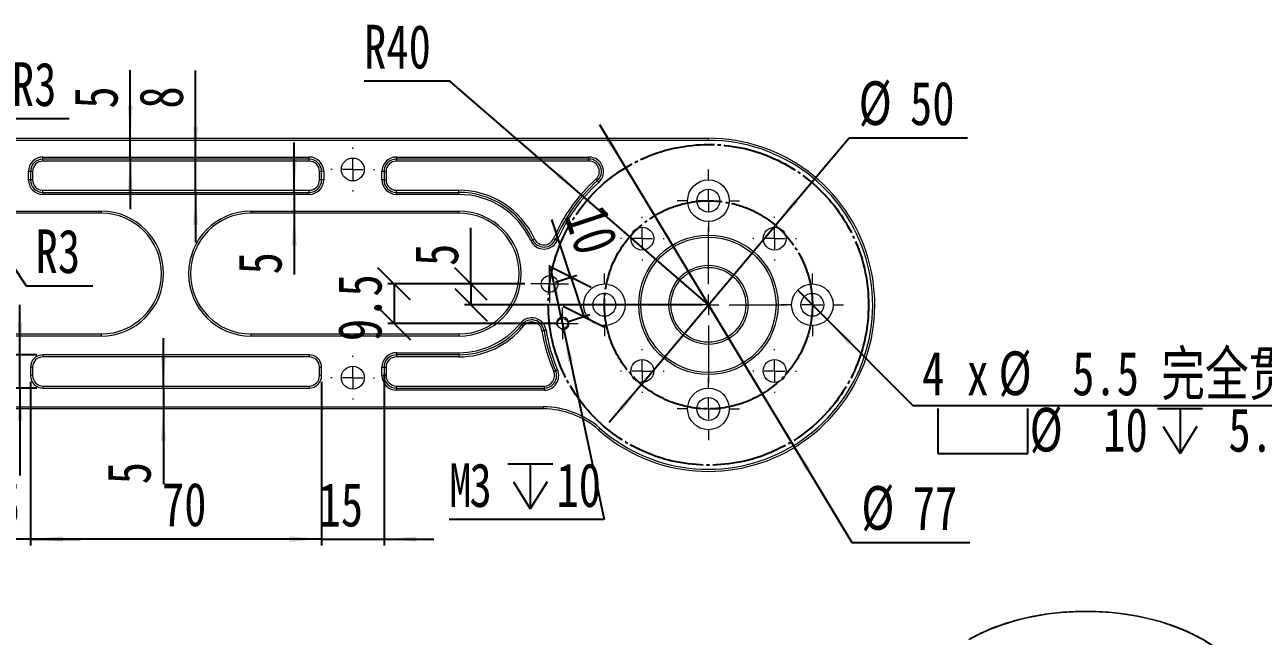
# Model space of a CAD drawing. Header units: millimetres. Extents: x 12 to 1214, y 8 to 1479.
# Drawn here: x 450.1 to 946.4, y 493.2 to 737.9 of the extents above; entities that cross this region are included whole.
import ezdxf

# ---------------------------------------------------------------- set-up
doc = ezdxf.new("R2010")
doc.units = ezdxf.units.MM
doc.linetypes.add('SLD-中心线', pattern=[34.29, 30.48, -1.27, 1.27, -1.27])
doc.linetypes.add('SLD-实线', pattern=[0])
doc.layers.add('中心线层', color=1, linetype='SLD-中心线')
doc.layers.add('标注层', color=96, linetype='SLD-实线')
doc.styles.add('SLDTEXTSTYLE0', font='HYSWLONGFANGSONG.TTF', dxfattribs={"bigfont": 'bigfont'})
doc.styles.add('SLDTEXTSTYLE3', font='HYSWLONGFANGSONG.TTF')
doc.dimstyles.new('SLDDIMSTYLE0', dxfattribs={"dimtxt": 17.5, "dimasz": 13, "dimexe": 0, "dimexo": 0.0625, "dimgap": 4.375, "dimtad": 0, "dimtih": 1, "dimtoh": 1, "dimdec": 3, "dimlfac": 3, "dimrnd": 1e-09, "dimzin": 12, "dimdsep": 46, "dimtxsty": 'SLDTEXTSTYLE3', "dimsah": 1, "dimcen": 0, "dimadec": 0, "dimazin": 3, "dimtfac": 1, "dimtdec": 3, "dimtmove": 0, "dimatfit": 3, "dimfxl": 0, "dimfrac": 2, "dimtolj": 1, "dimtzin": 12, "dimarcsym": 0})
doc.dimstyles.new('SLDDIMSTYLE1', dxfattribs={"dimtxt": 17.5, "dimasz": 13, "dimexe": 0, "dimexo": 0.0625, "dimgap": 4.375, "dimtad": 0, "dimtih": 1, "dimtoh": 1, "dimdec": 3, "dimlfac": 3, "dimrnd": 1e-09, "dimzin": 12, "dimdsep": 46, "dimtxsty": 'SLDTEXTSTYLE3', "dimsah": 1, "dimcen": 0, "dimadec": 0, "dimazin": 3, "dimtfac": 1, "dimtdec": 3, "dimtofl": 0, "dimtmove": 0, "dimatfit": 3, "dimfxl": 0, "dimfrac": 2, "dimtolj": 1, "dimtzin": 12, "dimarcsym": 0})
doc.dimstyles.new('SLDDIMSTYLE10', dxfattribs={"dimtxt": 17.5, "dimasz": 13, "dimexe": 0, "dimexo": 0.0625, "dimgap": 4.375, "dimtad": 0, "dimtih": 1, "dimtoh": 1, "dimdec": 3, "dimlfac": 3, "dimrnd": 1e-09, "dimzin": 12, "dimdsep": 46, "dimtxsty": 'SLDTEXTSTYLE3', "dimsah": 1, "dimcen": 0, "dimadec": 0, "dimazin": 3, "dimtfac": 1, "dimtdec": 3, "dimtmove": 0, "dimatfit": 3, "dimfxl": 0, "dimfrac": 2, "dimtolj": 1, "dimtzin": 12, "dimarcsym": 0})
doc.dimstyles.new('SLDDIMSTYLE3', dxfattribs={"dimtxt": 17.5, "dimasz": 13, "dimexe": 0, "dimexo": 0.0625, "dimgap": 4.375, "dimtad": 1, "dimdec": 3, "dimlfac": 3, "dimrnd": 1e-09, "dimzin": 12, "dimdsep": 46, "dimtxsty": 'SLDTEXTSTYLE3', "dimsah": 1, "dimcen": 0.09, "dimadec": 0, "dimazin": 3, "dimtfac": 1, "dimtdec": 3, "dimtofl": 0, "dimtmove": 0, "dimatfit": 3, "dimfxl": 0, "dimfrac": 2, "dimtolj": 1, "dimtzin": 12, "dimarcsym": 0})
doc.dimstyles.new('SLDDIMSTYLE5', dxfattribs={"dimtxt": 17.5, "dimasz": 13, "dimexe": 0, "dimexo": 0.0625, "dimgap": 4.375, "dimtad": 0, "dimtih": 1, "dimtoh": 1, "dimdec": 0, "dimlfac": 3, "dimrnd": 1e-09, "dimzin": 12, "dimdsep": 46, "dimtxsty": 'SLDTEXTSTYLE3', "dimblk1": 'NONE', "dimsah": 1, "dimcen": 0, "dimadec": 0, "dimazin": 3, "dimtfac": 1, "dimtdec": 3, "dimtmove": 0, "dimatfit": 3, "dimldrblk": 'NONE', "dimfxl": 0, "dimfrac": 2, "dimtolj": 1, "dimtzin": 12, "dimarcsym": 0})
doc.dimstyles.new('SLDDIMSTYLE7', dxfattribs={"dimtxt": 17.5, "dimasz": 13, "dimexe": 0, "dimexo": 0.0625, "dimgap": 4.375, "dimtad": 1, "dimdec": 3, "dimlfac": 3, "dimrnd": 1e-09, "dimzin": 12, "dimdsep": 46, "dimtxsty": 'SLDTEXTSTYLE3', "dimsah": 1, "dimcen": 0.09, "dimadec": 0, "dimazin": 3, "dimtfac": 1, "dimtdec": 3, "dimtmove": 0, "dimatfit": 0, "dimfxl": 0, "dimfrac": 2, "dimtolj": 1, "dimtzin": 12, "dimarcsym": 0})
doc.dimstyles.new('SLDDIMSTYLE9', dxfattribs={"dimtxt": 17.5, "dimasz": 13, "dimexe": 0, "dimexo": 0.0625, "dimgap": 4.375, "dimtad": 1, "dimdec": 3, "dimlfac": 3, "dimrnd": 1e-09, "dimzin": 12, "dimdsep": 46, "dimtxsty": 'SLDTEXTSTYLE3', "dimblk1": 'OBLIQUE', "dimblk2": 'OBLIQUE', "dimsah": 1, "dimcen": 0.09, "dimadec": 0, "dimazin": 3, "dimtfac": 1, "dimtdec": 3, "dimtofl": 0, "dimtmove": 0, "dimatfit": 3, "dimldrblk": 'OBLIQUE', "dimfxl": 0, "dimfrac": 2, "dimtolj": 1, "dimtzin": 12, "dimarcsym": 0})

# ---------------------------------------------------------------- blocks, each defined once
blk = doc.blocks.new('_D_25')
at = {"layer": '标注层'}
for p, q in [((750.95, 657.66), (780.52, 692.68)), ((780.52, 692.68), (827.87, 692.68)), ((697.19, 593.98), (750.95, 657.66)), ((697.19, 593.98), (684.29, 578.7))]:
    blk.add_line(p, q, dxfattribs=at)
for points in [[(750.95, 657.66), (760.1, 666.94), (758.57, 668.23)], [(697.19, 593.98), (688.04, 584.69), (689.57, 583.4)]]:
    blk.add_solid(points, dxfattribs=at)
at = {"layer": '标注层', "char_height": 17.5, "attachment_point": 1, "style": 'SLDTEXTSTYLE3'}
for s, insert in [('%%c', (784.27, 715.32, 0.17)), ('50', (804.85, 715.24, 0.17))]:
    blk.add_mtext(s, dxfattribs=dict(at, insert=insert))
blk = doc.blocks.new('_D_26')
at = {"layer": '标注层'}
for p, q in [((690.87, 680.73), (680.52, 697.84)), ((690.87, 680.73), (757.27, 570.91)), ((757.27, 570.91), (781.6, 530.66)), ((781.6, 530.66), (828.89, 530.66))]:
    blk.add_line(p, q, dxfattribs=at)
for points in [[(690.87, 680.73), (685, 692.37), (683.29, 691.34)], [(757.27, 570.91), (763.14, 559.27), (764.85, 560.3)]]:
    blk.add_solid(points, dxfattribs=at)
at = {"layer": '标注层', "char_height": 17.5, "attachment_point": 1, "style": 'SLDTEXTSTYLE3'}
for s, insert in [('%%c', (785.35, 553.3, 0.17)), ('77', (805.93, 553.22, 0.17))]:
    blk.add_mtext(s, dxfattribs=dict(at, insert=insert))
blk = doc.blocks.new('_D_28')
at = {"layer": '标注层'}
for p, q in [((620.5, 715.35), (586.08, 715.35)), ((673.64, 669.42), (620.5, 715.35)), ((724.07, 625.82), (673.64, 669.42))]:
    blk.add_line(p, q, dxfattribs=at)
blk.add_solid([(673.64, 669.42), (664.46, 678.67), (663.15, 677.16)], dxfattribs=at)
at = {"layer": '标注层', "insert": (586.08, 737.9, 0.17), "char_height": 17.5, "attachment_point": 1, "style": 'SLDTEXTSTYLE3'}
blk.add_mtext('R40', dxfattribs=at)
blk = doc.blocks.new('_D_29')
at = {"layer": '标注层'}
for p, q in [((492.39, 692.49), (492.39, 719.68)), ((492.39, 684.15), (492.39, 692.49)), ((492.39, 684.15), (492.39, 664.15))]:
    blk.add_line(p, q, dxfattribs=at)
for points in [[(492.39, 692.49), (493.39, 705.49), (491.39, 705.49)], [(492.39, 684.15), (491.39, 671.15), (493.39, 671.15)]]:
    blk.add_solid(points, dxfattribs=at)
at = {"layer": '标注层', "insert": (469.83, 704.35, 0.17), "char_height": 17.5, "attachment_point": 1, "rotation": 90, "style": 'SLDTEXTSTYLE3'}
blk.add_mtext('5', dxfattribs=at)
blk = doc.blocks.new('_D_31')
at = {"layer": '标注层'}
for p, q in [((427.41, 594.99), (427.41, 529.52)), ((452.41, 594.99), (452.41, 529.52)), ((427.41, 532.02), (407.41, 532.02)), ((452.41, 532.02), (427.41, 532.02)), ((452.41, 532.02), (472.41, 532.02))]:
    blk.add_line(p, q, dxfattribs=at)
for points in [[(427.41, 532.02), (414.41, 533.02), (414.41, 531.02)], [(452.41, 532.02), (465.41, 531.02), (465.41, 533.02)]]:
    blk.add_solid(points, dxfattribs=at)
at = {"layer": '标注层', "insert": (430.39, 554.58, 0.17), "char_height": 17.5, "attachment_point": 1, "style": 'SLDTEXTSTYLE3'}
blk.add_mtext('15', dxfattribs=at)
blk = doc.blocks.new('_D_32')
at = {"layer": '标注层'}
for p, q in [((452.41, 594.99), (452.41, 529.63)), ((569.07, 594.99), (569.07, 529.63)), ((452.41, 532.13), (569.07, 532.13))]:
    blk.add_line(p, q, dxfattribs=at)
for points in [[(452.41, 532.13), (465.41, 531.13), (465.41, 533.13)], [(569.07, 532.13), (556.07, 533.13), (556.07, 531.13)]]:
    blk.add_solid(points, dxfattribs=at)
at = {"layer": '标注层', "insert": (505.07, 554.69, 0.17), "char_height": 17.5, "attachment_point": 1, "style": 'SLDTEXTSTYLE3'}
blk.add_mtext('70', dxfattribs=at)
blk = doc.blocks.new('_D_33')
at = {"layer": '标注层'}
for p, q in [((594.07, 598.32), (594.07, 529.52)), ((569.07, 594.99), (569.07, 529.52)), ((569.07, 532.02), (549.07, 532.02)), ((569.07, 532.02), (594.07, 532.02)), ((594.07, 532.02), (614.07, 532.02))]:
    blk.add_line(p, q, dxfattribs=at)
for points in [[(569.07, 532.02), (556.07, 533.02), (556.07, 531.02)], [(594.07, 532.02), (607.07, 531.02), (607.07, 533.02)]]:
    blk.add_solid(points, dxfattribs=at)
at = {"layer": '标注层', "insert": (567.83, 554.58, 0.17), "char_height": 17.5, "attachment_point": 1, "style": 'SLDTEXTSTYLE3'}
blk.add_mtext('15', dxfattribs=at)
blk = doc.blocks.new('_D_34')
at = {"layer": '标注层'}
for p, q in [((518.55, 684.15), (518.55, 719.67)), ((518.55, 670.82), (518.55, 684.15)), ((518.55, 670.82), (518.55, 650.82))]:
    blk.add_line(p, q, dxfattribs=at)
for points in [[(518.55, 684.15), (519.55, 697.15), (517.55, 697.15)], [(518.55, 670.82), (517.55, 657.82), (519.55, 657.82)]]:
    blk.add_solid(points, dxfattribs=at)
at = {"layer": '标注层', "insert": (495.99, 704.36, 0.17), "char_height": 17.5, "attachment_point": 1, "rotation": 90, "style": 'SLDTEXTSTYLE3'}
blk.add_mtext('8', dxfattribs=at)
blk = doc.blocks.new('_D_35')
at = {"layer": '标注层'}
for p, q in [((558.11, 670.82), (558.11, 690.82)), ((558.11, 670.82), (558.11, 662.49)), ((558.11, 662.49), (558.11, 637.98))]:
    blk.add_line(p, q, dxfattribs=at)
for points in [[(558.11, 670.82), (559.11, 683.82), (557.11, 683.82)], [(558.11, 662.49), (557.11, 649.49), (559.11, 649.49)]]:
    blk.add_solid(points, dxfattribs=at)
at = {"layer": '标注层', "insert": (535.55, 637.98, 0.17), "char_height": 17.5, "attachment_point": 1, "rotation": 90, "style": 'SLDTEXTSTYLE3'}
blk.add_mtext('5', dxfattribs=at)
blk = doc.blocks.new('_D_36')
at = {"layer": '标注层'}
for p, q in [((400.68, 614.15), (400.68, 642.86)), ((400.68, 614.15), (400.68, 605.82)), ((454.91, 605.82), (398.18, 605.82)), ((400.68, 605.82), (400.68, 585.82))]:
    blk.add_line(p, q, dxfattribs=at)
for points in [[(400.68, 614.15), (401.68, 627.15), (399.68, 627.15)], [(400.68, 605.82), (399.68, 592.82), (401.68, 592.82)]]:
    blk.add_solid(points, dxfattribs=at)
at = {"layer": '标注层', "insert": (378.12, 627.52, 0.17), "char_height": 17.5, "attachment_point": 1, "rotation": 90, "style": 'SLDTEXTSTYLE3'}
blk.add_mtext('5', dxfattribs=at)
blk = doc.blocks.new('_D_37')
at = {"layer": '标注层'}
for p, q in [((448.18, 605.82), (448.18, 625.82)), ((454.91, 605.82), (445.68, 605.82)), ((448.18, 592.49), (448.18, 605.82)), ((454.91, 592.49), (445.68, 592.49)), ((448.18, 592.49), (448.18, 557.55))]:
    blk.add_line(p, q, dxfattribs=at)
for points in [[(448.18, 605.82), (449.18, 618.82), (447.18, 618.82)], [(448.18, 592.49), (447.18, 579.49), (449.18, 579.49)]]:
    blk.add_solid(points, dxfattribs=at)
at = {"layer": '标注层', "insert": (425.62, 557.55, 0.17), "char_height": 17.5, "attachment_point": 1, "rotation": 90, "style": 'SLDTEXTSTYLE3'}
blk.add_mtext('8', dxfattribs=at)
blk = doc.blocks.new('_D_38')
at = {"layer": '标注层'}
for p, q in [((505.66, 592.49), (505.66, 612.49)), ((505.66, 592.49), (505.66, 584.15)), ((505.66, 584.15), (505.66, 553.98))]:
    blk.add_line(p, q, dxfattribs=at)
for points in [[(505.66, 592.49), (506.66, 605.49), (504.66, 605.49)], [(505.66, 584.15), (504.66, 571.15), (506.66, 571.15)]]:
    blk.add_solid(points, dxfattribs=at)
at = {"layer": '标注层', "insert": (483.1, 553.98, 0.17), "char_height": 17.5, "attachment_point": 1, "rotation": 90, "style": 'SLDTEXTSTYLE3'}
blk.add_mtext('5', dxfattribs=at)
blk = doc.blocks.new('_OBLIQUE')
at = {"color": 0, "linetype": 'ByBlock', "lineweight": -2}
blk.add_line((-0.5, -0.5), (0.5, 0.5), dxfattribs=at)
blk = doc.blocks.new('_D_39')
at = {"layer": '标注层'}
for p, q in [((628.89, 634.15), (628.89, 656.68)), ((650.45, 634.15), (626.39, 634.15)), ((628.89, 634.15), (628.89, 625.82)), ((721.57, 625.82), (626.39, 625.82))]:
    blk.add_line(p, q, dxfattribs=at)
at = {"layer": '标注层', "xscale": 13, "yscale": 13}
for p, rotation in [((628.89, 634.15, 0.17), 90.0000000000004), ((628.89, 625.82, 0.17), 270.0000000000004)]:
    blk.add_blockref('_OBLIQUE', p, dxfattribs=dict(at, rotation=rotation))
at = {"layer": '标注层', "insert": (606.33, 641.35, 0.17), "char_height": 17.5, "attachment_point": 1, "rotation": 90, "style": 'SLDTEXTSTYLE3'}
blk.add_mtext('5', dxfattribs=at)
blk = doc.blocks.new('_D_40')
at = {"layer": '标注层'}
for p, q in [((650.45, 634.15), (595.65, 634.15)), ((598.15, 634.15), (598.15, 618.32)), ((663.15, 618.32), (595.65, 618.32))]:
    blk.add_line(p, q, dxfattribs=at)
at = {"layer": '标注层', "xscale": 13, "yscale": 13}
for p, rotation in [((598.15, 634.15, 0.17), 90.0000000000004), ((598.15, 618.32, 0.17), 270.0000000000004)]:
    blk.add_blockref('_OBLIQUE', p, dxfattribs=dict(at, rotation=rotation))
at = {"layer": '标注层', "insert": (575.59, 611.27, 0.17), "char_height": 17.5, "attachment_point": 1, "rotation": 90, "style": 'SLDTEXTSTYLE3'}
blk.add_mtext('9.5', dxfattribs=at)
blk = doc.blocks.new('_D_41')
at = {"layer": '标注层'}
for p, q in [((668.91, 636.93), (661.34, 659.95)), ((662.82, 634.93), (671.28, 637.71)), ((668.91, 636.93), (674.11, 621.1)), ((668.03, 619.1), (676.49, 621.88))]:
    blk.add_line(p, q, dxfattribs=at)
at = {"layer": '标注层', "xscale": 13, "yscale": 13}
for p, rotation in [((668.91, 636.93, 0.17), 108.1948723387663), ((674.11, 621.1, 0.17), 288.1948723387663)]:
    blk.add_blockref('_OBLIQUE', p, dxfattribs=dict(at, rotation=rotation))
at = {"layer": '标注层', "insert": (682.77, 666.99, 0.17), "char_height": 17.5, "attachment_point": 1, "rotation": 288.1949, "style": 'SLDTEXTSTYLE3'}
blk.add_mtext('10', dxfattribs=at)
blk = doc.blocks.new('SW_SYMBOL_HOLE_DEPTH')
at = {"layer": '标注层', "color": 0}
for p, q in [((0, 4375), (4000, 4375)), ((2000, 4375), (2000, 375)), ((500, 2775), (2000, 375)), ((3500, 2775), (2000, 375))]:
    blk.add_line(p, q, dxfattribs=at)
blk = doc.blocks.new('_D_42')
at = {"layer": '标注层'}
for p, q in [((665.13, 620.76), (660.99, 640.33)), ((665.13, 620.76), (666.17, 615.87)), ((666.17, 615.87), (682.27, 539.86)), ((682.27, 539.86), (620.17, 539.86))]:
    blk.add_line(p, q, dxfattribs=at)
for points in [[(665.13, 620.76), (663.42, 633.69), (661.46, 633.28)], [(666.17, 615.87), (667.89, 602.95), (669.84, 603.36)]]:
    blk.add_solid(points, dxfattribs=at)
at = {"layer": '标注层', "xscale": 0.004511737089201878, "yscale": 0.004511737089201878, "zscale": 0.004511737089201878}
blk.add_blockref('SW_SYMBOL_HOLE_DEPTH', (643.67, 542.47), dxfattribs=at)
at = {"layer": '标注层', "char_height": 17.5, "attachment_point": 1, "style": 'SLDTEXTSTYLE3'}
for s, insert in [('M', (620.17, 562.42, 0.17)), ('3', (628.33, 562.42, 0.17)), ('10', (663.16, 562.42, 0.17))]:
    blk.add_mtext(s, dxfattribs=dict(at, insert=insert))
blk = doc.blocks.new('SW_SYMBOL_HOLE_SPOT')
at = {"layer": '标注层', "color": 0}
for p, q in [((0, 4375), (0, 375)), ((8000, 375), (8000, 4375)), ((0, 375), (8000, 375))]:
    blk.add_line(p, q, dxfattribs=at)
blk = doc.blocks.new('_D_43')
at = {"layer": '标注层'}
for p, q in [((759.85, 631.72), (771.62, 619.92)), ((771.62, 619.92), (805.94, 585.51)), ((805.94, 585.51), (960.47, 585.51))]:
    blk.add_line(p, q, dxfattribs=at)
blk.add_solid([(771.62, 619.92), (780.1, 610.01), (781.51, 611.42)], dxfattribs=at)
at = {"layer": '标注层', "xscale": 0.004511737089201878, "yscale": 0.004511737089201878, "zscale": 0.004511737089201878}
for name, p in [('SW_SYMBOL_HOLE_SPOT', (815.98, 564.58)), ('SW_SYMBOL_HOLE_DEPTH', (904.04, 564.58))]:
    blk.add_blockref(name, p, dxfattribs=at)
at = {"layer": '标注层', "char_height": 17.5, "attachment_point": 1}
for s, insert, style in [('4 x ', (809.69, 607.11, 0.17), 'SLDTEXTSTYLE3'), ('%%c', (840.34, 607.18, 0.17), 'SLDTEXTSTYLE3'), (' 5.5 \\M+18AAE\\M+19153贯\\M+190FA', (860.91, 607.11, 0.17), 'SLDTEXTSTYLE0'), ('%%c', (852.8, 584.61, 0.17), 'SLDTEXTSTYLE3'), (' 10 ', (873.37, 584.53, 0.17), 'SLDTEXTSTYLE3'), (' 5.7', (923.53, 584.53, 0.17), 'SLDTEXTSTYLE3')]:
    blk.add_mtext(s, dxfattribs=dict(at, insert=insert, style=style))
blk = doc.blocks.new('_NONE')
blk = doc.blocks.new('_D_46')
at = {"layer": '标注层'}
for p, q in [((422.41, 675.82), (425.18, 671.66)), ((425.18, 671.66), (450.7, 633.44)), ((450.7, 633.44), (477.44, 633.44))]:
    blk.add_line(p, q, dxfattribs=at)
blk.add_solid([(425.18, 671.66), (431.57, 660.29), (433.23, 661.4)], dxfattribs=at)
at = {"layer": '标注层', "insert": (454.45, 656, 0.17), "char_height": 17.5, "attachment_point": 1, "style": 'SLDTEXTSTYLE3'}
blk.add_mtext('R3', dxfattribs=at)
blk = doc.blocks.new('_D_47')
at = {"layer": '标注层'}
for p, q in [((425.72, 682.89), (441.19, 700.33)), ((441.19, 700.33), (467.93, 700.33)), ((422.41, 679.15), (425.72, 682.89))]:
    blk.add_line(p, q, dxfattribs=at)
blk.add_solid([(425.72, 682.89), (435.1, 691.96), (433.6, 693.28)], dxfattribs=at)
at = {"layer": '标注层', "insert": (444.94, 722.89, 0.17), "char_height": 17.5, "attachment_point": 1, "style": 'SLDTEXTSTYLE3'}
blk.add_mtext('R3', dxfattribs=at)
blk = doc.blocks.new('SW_CENTERMARKSYMBOL_21')
at = {"color": 0, "linetype": 'SLD-实线', "lineweight": 0}
for p, q in [((0, 8.33), (0, 31.25)), ((-8.33, 0), (-31.25, 0)), ((0, 0), (-4.17, 0)), ((0, 0), (0, 4.17)), ((0, 0), (0, -4.17)), ((0, 0), (4.17, 0)), ((8.33, 0), (31.25, 0)), ((0, -8.33), (0, -31.25))]:
    blk.add_line(p, q, dxfattribs=at)
blk = doc.blocks.new('SW_CENTERMARKSYMBOL_23')
at = {"color": 0, "linetype": 'SLD-实线', "lineweight": 0}
for p, q in [((0, 8.33), (0, 12.5)), ((-8.33, 0), (-12.5, 0)), ((0, 0), (-4.17, 0)), ((0, 0), (0, 4.17)), ((0, 0), (0, -4.17)), ((0, 0), (4.17, 0)), ((8.33, 0), (12.5, 0)), ((0, -8.33), (0, -12.5))]:
    blk.add_line(p, q, dxfattribs=at)
blk = doc.blocks.new('SW_CENTERMARKSYMBOL_24')
at = {"color": 0, "linetype": 'SLD-实线', "lineweight": 0}
for p, q in [((0, 8.33), (0, 12.5)), ((-8.33, 0), (-12.5, 0)), ((0, 0), (-4.17, 0)), ((0, 0), (0, 4.17)), ((0, 0), (0, -4.17)), ((0, 0), (4.17, 0)), ((8.33, 0), (12.5, 0)), ((0, -8.33), (0, -12.5))]:
    blk.add_line(p, q, dxfattribs=at)
blk = doc.blocks.new('SW_CENTERMARKSYMBOL_25')
at = {"color": 0, "linetype": 'SLD-实线', "lineweight": 0}
for p, q in [((0, 8.33), (0, 12.5)), ((-8.33, 0), (-12.5, 0)), ((0, 0), (-4.17, 0)), ((0, 0), (0, 4.17)), ((0, 0), (0, -4.17)), ((0, 0), (4.17, 0)), ((8.33, 0), (12.5, 0)), ((0, -8.33), (0, -12.5))]:
    blk.add_line(p, q, dxfattribs=at)
blk = doc.blocks.new('SW_CENTERMARKSYMBOL_26')
at = {"color": 0, "linetype": 'SLD-实线', "lineweight": 0}
for p, q in [((0, 8.33), (0, 12.5)), ((-8.33, 0), (-12.5, 0)), ((0, 0), (-4.17, 0)), ((0, 0), (0, 4.17)), ((0, 0), (0, -4.17)), ((0, 0), (4.17, 0)), ((8.33, 0), (12.5, 0)), ((0, -8.33), (0, -12.5))]:
    blk.add_line(p, q, dxfattribs=at)
blk = doc.blocks.new('SW_CENTERMARKSYMBOL_31')
at = {"color": 0, "linetype": 'SLD-实线', "lineweight": 0}
for p, q in [((0, 8.33), (0, 8.75)), ((-8.33, 0), (-8.75, 0)), ((0, 0), (-4.17, 0)), ((0, 0), (0, 4.17)), ((0, 0), (0, -4.17)), ((0, 0), (4.17, 0)), ((8.33, 0), (8.75, 0)), ((0, -8.33), (0, -8.75))]:
    blk.add_line(p, q, dxfattribs=at)
blk = doc.blocks.new('SW_CENTERMARKSYMBOL_32')
at = {"color": 0, "linetype": 'SLD-实线', "lineweight": 0}
for p, q in [((0, 8.33), (0, 8.75)), ((-8.33, 0), (-8.75, 0)), ((0, 0), (-4.17, 0)), ((0, 0), (0, 4.17)), ((0, 0), (0, -4.17)), ((0, 0), (4.17, 0)), ((8.33, 0), (8.75, 0)), ((0, -8.33), (0, -8.75))]:
    blk.add_line(p, q, dxfattribs=at)
blk = doc.blocks.new('SW_CENTERMARKSYMBOL_33')
at = {"color": 0, "linetype": 'SLD-实线', "lineweight": 0}
for p, q in [((0, 8.33), (0, 8.75)), ((-8.33, 0), (-8.75, 0)), ((0, 0), (-4.17, 0)), ((0, 0), (0, 4.17)), ((0, 0), (0, -4.17)), ((0, 0), (4.17, 0)), ((8.33, 0), (8.75, 0)), ((0, -8.33), (0, -8.75))]:
    blk.add_line(p, q, dxfattribs=at)
blk = doc.blocks.new('SW_CENTERMARKSYMBOL_34')
at = {"color": 0, "linetype": 'SLD-实线', "lineweight": 0}
for p, q in [((0, 8.33), (0, 8.75)), ((-8.33, 0), (-8.75, 0)), ((0, 0), (-4.17, 0)), ((0, 0), (0, 4.17)), ((0, 0), (0, -4.17)), ((0, 0), (4.17, 0)), ((8.33, 0), (8.75, 0)), ((0, -8.33), (0, -8.75))]:
    blk.add_line(p, q, dxfattribs=at)
blk = doc.blocks.new('SW_CENTERMARKSYMBOL_35')
at = {"color": 0, "linetype": 'SLD-实线', "lineweight": 0}
for p, q in [((0, 8.33), (0, 8.75)), ((-8.33, 0), (-8.75, 0)), ((0, 0), (-4.17, 0)), ((0, 0), (0, 4.17)), ((0, 0), (0, -4.17)), ((0, 0), (4.17, 0)), ((8.33, 0), (8.75, 0)), ((0, -8.33), (0, -8.75))]:
    blk.add_line(p, q, dxfattribs=at)
blk = doc.blocks.new('SW_CENTERMARKSYMBOL_36')
at = {"color": 0, "linetype": 'SLD-实线', "lineweight": 0}
for p, q in [((0, 8.33), (0, 8.75)), ((-8.33, 0), (-8.75, 0)), ((0, 0), (-4.17, 0)), ((0, 0), (0, 4.17)), ((0, 0), (0, -4.17)), ((0, 0), (4.17, 0)), ((8.33, 0), (8.75, 0)), ((0, -8.33), (0, -8.75))]:
    blk.add_line(p, q, dxfattribs=at)
blk = doc.blocks.new('SW_CENTERMARKSYMBOL_40')
at = {"color": 0, "linetype": 'SLD-实线', "lineweight": 0}
for p, q in [((0, 4.17), (0, 7.5)), ((-4.17, 0), (-7.5, 0)), ((0, 0), (-4.17, 0)), ((0, 0), (0, 4.17)), ((0, 0), (0, -4.17)), ((0, 0), (4.17, 0)), ((4.17, 0), (7.5, 0)), ((0, -4.17), (0, -7.5))]:
    blk.add_line(p, q, dxfattribs=at)
blk = doc.blocks.new('SW_CENTERMARKSYMBOL_41')
at = {"color": 0, "linetype": 'SLD-实线', "lineweight": 0}
for p, q in [((0, 4.17), (0, 6.25)), ((-4.17, 0), (-6.25, 0)), ((0, 0), (-4.17, 0)), ((0, 0), (0, 4.17)), ((0, 0), (0, -4.17)), ((0, 0), (4.17, 0)), ((4.17, 0), (6.25, 0)), ((0, -4.17), (0, -6.25))]:
    blk.add_line(p, q, dxfattribs=at)

msp = doc.modelspace()

# ---------------------------------------------------------------- linework, layer by layer
at = {"color": 7, "linetype": 'SLD-实线', "lineweight": 15}
for p, q in [((297.40511, 692.48545), (724.07179, 692.48545)), ((724.07179, 691.65212), (297.40511, 691.65212)), ((724.07179, 691.65212), (724.07179, 692.48545)), ((457.40511, 684.98546), (564.07179, 684.98546)), ((457.40511, 684.15212), (457.40511, 684.98546)), ((564.07179, 684.15212), (564.07179, 684.98546)), ((599.07178, 684.98546), (676.20042, 684.98546)), ((599.07178, 684.15212), (599.07178, 684.98546)), ((676.20042, 684.15212), (676.20042, 684.98546)), ((564.07179, 684.15212), (457.40511, 684.15212)), ((457.40511, 683.31879), (457.40511, 684.15212)), ((564.07179, 683.31879), (457.40511, 683.31879)), ((564.07179, 683.31879), (564.07179, 684.15212)), ((676.20042, 684.15212), (599.07178, 684.15212)), ((599.07178, 683.31879), (599.07178, 684.15212)), ((676.20042, 683.31879), (599.07178, 683.31879)), ((676.20042, 683.31879), (676.20042, 684.15212)), ((451.57178, 675.81879), (451.57178, 679.15212)), ((452.40512, 679.15212), (451.57178, 679.15212)), ((452.40512, 675.81879), (451.57178, 675.81879)), ((452.40512, 679.15212), (452.40512, 675.81879)), ((453.23845, 679.15212), (452.40512, 679.15212)), ((453.23845, 675.81879), (452.40512, 675.81879)), ((453.23845, 679.15212), (453.23845, 675.81879)), ((569.07178, 679.15212), (568.23845, 679.15212)), ((568.23845, 675.81879), (568.23845, 679.15212)), ((569.07178, 675.81879), (568.23845, 675.81879)), ((569.90512, 679.15212), (569.07178, 679.15212)), ((569.07178, 675.81879), (569.07178, 679.15212)), ((569.90512, 675.81879), (569.07178, 675.81879)), ((569.90512, 679.15212), (569.90512, 675.81879)), ((593.23845, 675.81879), (593.23845, 679.15212)), ((594.07178, 679.15212), (593.23845, 679.15212)), ((594.07178, 675.81879), (593.23845, 675.81879)), ((594.07178, 679.15212), (594.07178, 675.81879)), ((594.07178, 679.15212), (594.90512, 679.15212)), ((594.07178, 675.81879), (594.90512, 675.81879)), ((594.90512, 679.15212), (594.90512, 675.81879)), ((457.40511, 670.81879), (457.40511, 671.65212)), ((457.40511, 671.65212), (564.07179, 671.65212)), ((457.40511, 669.98545), (457.40511, 670.81879)), ((457.40511, 670.81879), (564.07179, 670.81879)), ((564.07179, 670.81879), (564.07179, 671.65212)), ((564.07179, 669.98545), (564.07179, 670.81879)), ((599.07178, 670.81879), (599.07178, 671.65212)), ((599.07178, 671.65212), (624.07179, 671.65212)), ((599.07178, 669.98545), (599.07178, 670.81879)), ((599.07178, 670.81879), (624.07179, 670.81879)), ((624.07179, 670.81879), (624.07179, 671.65212)), ((624.07179, 669.98545), (624.07179, 670.81879)), ((564.07179, 669.98545), (457.40511, 669.98545)), ((624.07179, 669.98545), (599.07178, 669.98545)), ((397.40511, 663.31879), (480.73845, 663.31879)), ((480.73845, 662.48545), (397.40511, 662.48545)), ((480.73845, 663.31879), (480.73845, 662.48545)), ((540.73845, 663.31879), (624.07179, 663.31879)), ((540.73845, 663.31879), (540.73845, 662.48545)), ((624.07179, 662.48545), (540.73845, 662.48545)), ((624.07179, 663.31879), (624.07179, 662.48545)), ((397.40511, 614.15212), (480.73845, 614.15212)), ((480.73845, 613.31879), (397.40511, 613.31879)), ((480.73845, 614.15212), (480.73845, 613.31879)), ((540.73845, 614.15212), (540.73845, 613.31879)), ((540.73845, 614.15212), (624.07179, 614.15212)), ((624.07179, 613.31879), (540.73845, 613.31879)), ((624.07179, 614.15212), (624.07179, 613.31879)), ((564.07179, 605.81879), (457.40511, 605.81879)), ((457.40511, 605.81879), (457.40511, 604.98545)), ((564.07179, 605.81879), (564.07179, 604.98545)), ((599.07178, 606.65212), (624.07179, 606.65212)), ((599.07178, 606.65212), (599.07178, 605.81879)), ((624.07179, 605.81879), (599.07178, 605.81879)), ((599.07178, 605.81879), (599.07178, 604.98545)), ((624.07179, 606.65212), (624.07179, 605.81879)), ((624.07179, 605.81879), (624.07179, 604.98545)), ((452.40512, 600.81879), (452.40512, 597.48545)), ((453.23845, 600.81879), (452.40512, 600.81879)), ((453.23845, 600.81879), (453.23845, 597.48545)), ((564.07179, 604.98545), (457.40511, 604.98545)), ((569.07178, 600.81879), (568.23845, 600.81879)), ((568.23845, 597.48545), (568.23845, 600.81879)), ((569.07178, 597.48545), (569.07178, 600.81879)), ((593.23845, 597.48545), (593.23845, 600.81879)), ((593.23845, 600.81879), (594.07178, 600.81879)), ((594.07178, 600.81879), (594.07178, 597.48545)), ((594.07178, 600.81879), (594.90512, 600.81879)), ((594.90512, 600.81879), (594.90512, 597.48545)), ((624.07179, 604.98545), (599.07178, 604.98545)), ((453.23845, 597.48545), (452.40512, 597.48545)), ((569.07178, 597.48545), (568.23845, 597.48545)), ((593.23845, 597.48545), (594.07178, 597.48545)), ((594.07178, 597.48545), (594.90512, 597.48545)), ((457.40511, 593.31879), (457.40511, 592.48545)), ((457.40511, 593.31879), (564.07179, 593.31879)), ((457.40511, 592.48545), (564.07179, 592.48545)), ((564.07179, 593.31879), (564.07179, 592.48545)), ((599.07178, 592.48545), (599.07178, 593.31879)), ((599.07178, 593.31879), (658.24373, 593.31879)), ((599.07178, 591.65212), (599.07178, 592.48545)), ((599.07178, 592.48545), (658.24373, 592.48545)), ((658.24373, 591.65212), (599.07178, 591.65212)), ((658.24373, 593.31879), (658.24373, 592.48545)), ((658.24373, 592.48545), (658.24373, 591.65212)), ((363.5489, 584.98545), (657.928, 584.98545)), ((657.928, 584.15212), (363.5489, 584.15212)), ((657.928, 584.15212), (657.928, 584.98545))]:
    msp.add_line(p, q, dxfattribs=at)
at = {"color": 7, "linetype": 'SLD-实线', "lineweight": 15, "flags": 128}
for points in [[(678.98365, 676.05135), (679.09224, 675.93036), (679.19666, 675.81402), (679.2929, 675.70681), (679.37725, 675.61283), (679.44648, 675.5357), (679.49791, 675.4784), (679.52959, 675.44311), (679.54029, 675.43119)], [(679.54029, 675.43119), (679.55099, 675.41927), (679.58266, 675.38398), (679.6341, 675.32668), (679.70333, 675.24955), (679.78768, 675.15558), (679.88392, 675.04836), (679.98834, 674.93202), (680.09694, 674.81104)], [(652.85557, 651.51997), (653.00335, 651.58774), (653.14545, 651.65291), (653.2764, 651.71297), (653.39119, 651.76562), (653.48539, 651.80882), (653.55539, 651.84093), (653.59849, 651.86069), (653.61304, 651.86737)], [(653.61304, 651.86737), (653.6276, 651.87405), (653.6707, 651.89381), (653.7407, 651.92592), (653.8349, 651.96912), (653.94969, 652.02177), (654.08064, 652.08183), (654.22274, 652.14699), (654.37051, 652.21477)], [(661.99005, 652.31613), (662.13958, 652.25231), (662.28336, 652.19094), (662.41587, 652.13439), (662.53201, 652.08481), (662.62733, 652.04413), (662.69816, 652.0139), (662.74177, 651.99529), (662.7565, 651.989)], [(663.52294, 651.66187), (663.37342, 651.72569), (663.22963, 651.78706), (663.09712, 651.84362), (662.98098, 651.89319), (662.88566, 651.93387), (662.81483, 651.9641), (662.77122, 651.98271), (662.7565, 651.989)], [(649.36904, 617.91539), (649.35658, 617.92544), (649.31967, 617.95521), (649.25973, 618.00356), (649.17905, 618.06862), (649.08077, 618.1479), (648.96863, 618.23835), (648.84694, 618.33649), (648.7204, 618.43855)], [(650.01769, 617.39223), (649.89114, 617.49429), (649.76946, 617.59243), (649.65732, 617.68288), (649.55903, 617.76216), (649.47836, 617.82722), (649.41842, 617.87557), (649.38151, 617.90534), (649.36904, 617.91539)], [(657.37783, 615.41841), (657.53847, 615.44345), (657.69293, 615.46754), (657.83529, 615.48974), (657.96006, 615.5092), (658.06246, 615.52517), (658.13855, 615.53703), (658.1854, 615.54434), (658.20122, 615.5468)], [(658.20122, 615.5468), (658.21704, 615.54927), (658.26389, 615.55658), (658.33999, 615.56844), (658.44239, 615.58441), (658.56716, 615.60387), (658.70951, 615.62607), (658.86396, 615.65015), (659.0246, 615.6752)], [(662.07094, 599.13274), (662.22027, 599.19702), (662.36386, 599.25882), (662.4962, 599.31578), (662.61219, 599.3657), (662.70738, 599.40667), (662.77811, 599.43712), (662.82168, 599.45587), (662.83638, 599.4622)], [(662.83638, 599.4622), (662.85109, 599.46853), (662.89464, 599.48728), (662.96539, 599.51772), (663.06058, 599.55869), (663.17656, 599.60862), (663.30891, 599.66558), (663.45249, 599.72738), (663.60183, 599.79166)], [(680.52712, 576.44379), (680.41959, 576.32185), (680.3162, 576.20461), (680.22089, 576.09656), (680.13737, 576.00185), (680.06883, 575.92412), (680.01789, 575.86636), (679.98652, 575.8308), (679.97593, 575.81879)]]:
    msp.add_lwpolyline(points, dxfattribs=at)
at = {"color": 8, "linetype": 'SLD-实线', "lineweight": 15, "flags": 128}
msp.add_lwpolyline([(903.35335, 430.56453), (904.36897, 430.84661), (908.93298, 432.27374), (913.28804, 433.904), (917.40708, 435.72726), (921.26449, 437.73218), (924.83632, 439.90632), (928.10034, 442.23614), (931.03625, 444.70716), (933.62583, 447.30403), (935.85298, 450.01062), (937.70382, 452.81007), (939.16687, 455.68499), (940.23304, 458.61752), (940.89571, 461.58943), (941.15072, 464.58223), (940.99652, 467.57733), (940.43407, 470.55612), (939.46685, 473.50006), (938.10086, 476.39086), (936.34464, 479.21056), (934.20906, 481.94161), (931.70741, 484.56705), (928.85526, 487.07056), (925.6703, 489.43656), (922.17236, 491.65036), (918.38318, 493.6982), (914.32632, 495.56734), (910.02697, 497.24616), (905.51189, 498.72424), (900.80912, 499.99237), (895.94791, 501.04267), (890.95847, 501.86864), (885.87184, 502.46511), (880.7196, 502.82839), (875.5338, 502.95621), (870.34667, 502.84779), (865.19047, 502.50379), (860.09723, 501.92635), (855.09864, 501.11908), (850.22574, 500.08698), (845.50883, 498.83646), (840.97726, 497.37532), (836.65917, 495.71261), (832.58139, 493.85868), (828.76931, 491.82507), (828.76931, 491.82507)], dxfattribs=at)
at = {"color": 7, "linetype": 'SLD-实线', "lineweight": 15}
for centre, radius in [((581.57178, 679.98545), 4.58333), ((724.07178, 667.48545), 8.33333), ((724.07178, 667.48545), 4.58333), ((697.55528, 652.33529), 4.58333), ((750.58829, 652.33529), 4.58333), ((724.07178, 625.81879), 27.91667), ((724.07178, 625.81879), 27.08333), ((724.07178, 625.81879), 15.83333), ((724.07178, 625.81879), 15), ((660.44854, 634.15212), 3.33333), ((682.40512, 625.81879), 8.33333), ((682.40512, 625.81879), 4.58333), ((765.73845, 625.81879), 8.33333), ((765.73845, 625.81879), 4.58333), ((665.65271, 618.31879), 2.08333), ((581.57178, 596.65212), 4.58333), ((697.55528, 599.30228), 4.58333), ((750.58829, 599.30228), 4.58333), ((724.07178, 584.15212), 8.33333), ((724.07178, 584.15212), 4.58333)]:
    msp.add_circle(centre, radius, dxfattribs=at)
for centre, radius, start, end in [((724.07178, 625.81879), 66.66667, 228.5903779, 90), ((724.07178, 625.81879), 65.83333, 228.5903779, 90), ((457.40512, 679.15212), 5.83333, 90, 180), ((564.07178, 679.15212), 5.83333, 0, 90), ((599.07178, 679.15212), 5.83333, 90, 180), ((676.20043, 679.15212), 5.83333, 311.9107659, 90), ((457.40512, 679.15212), 5, 90, 180), ((457.40512, 679.15212), 4.16667, 90, 180), ((564.07178, 679.15212), 5, 0, 90), ((564.07178, 679.15212), 4.16667, 0, 90), ((599.07178, 679.15212), 5, 90, 180), ((599.07178, 679.15212), 4.16667, 90, 180), ((676.20043, 679.15212), 5, 311.9107659, 90), ((676.20043, 679.15212), 4.16667, 311.9107659, 90), ((457.40512, 675.81879), 5.83333, 180, 270), ((457.40512, 675.81879), 5, 180, 270), ((457.40512, 675.81879), 4.16667, 180, 270), ((564.07178, 675.81879), 5.83333, 270, 0), ((564.07178, 675.81879), 5, 270, 0), ((564.07178, 675.81879), 4.16667, 270, 0), ((599.07178, 675.81879), 5.83333, 180, 270), ((599.07178, 675.81879), 5, 180, 270), ((599.07178, 675.81879), 4.16667, 180, 270), ((724.07178, 625.81879), 67.5, 131.9107659, 156.8865394), ((724.07178, 625.81879), 66.66667, 131.9107659, 156.8865394), ((624.07178, 638.31879), 33.33333, 24.6377303, 90), ((624.07178, 638.31879), 32.5, 24.6377303, 90), ((724.07178, 625.81879), 65.83333, 131.9107659, 156.8865394), ((624.07178, 638.31879), 31.66667, 24.6377303, 90), ((480.73845, 638.31879), 25, 270, 90), ((480.73845, 638.31879), 24.16667, 270, 90), ((540.73845, 638.31879), 25, 90, 270), ((540.73845, 638.31879), 24.16667, 90, 270), ((624.07178, 638.31879), 25, 270, 90), ((624.07178, 638.31879), 24.16667, 270, 90), ((658.15785, 653.95177), 5.83333, 204.6377303, 336.8865394), ((658.15785, 653.95177), 5, 204.6377303, 336.8865394), ((658.15785, 653.95177), 4.16667, 204.6377303, 336.8865394), ((653.26093, 614.77641), 5.83333, 8.8634279, 141.112237), ((624.07178, 638.31879), 31.66667, 270, 321.112237), ((624.07178, 638.31879), 32.5, 270, 321.112237), ((624.07178, 638.31879), 33.33333, 270, 321.112237), ((653.26093, 614.77641), 5, 8.8634279, 141.112237), ((653.26093, 614.77641), 4.16667, 8.8634279, 141.112237), ((724.07178, 625.81879), 67.5, 188.8634279, 203.2877319), ((724.07178, 625.81879), 66.66667, 188.8634279, 203.2877319), ((724.07178, 625.81879), 65.83333, 188.8634279, 203.2877319), ((457.40512, 600.81879), 5, 90, 180), ((564.07178, 600.81879), 5, 0, 90), ((599.07178, 600.81879), 5.83333, 90, 180), ((599.07178, 600.81879), 5, 90, 180), ((457.40512, 600.81879), 4.16667, 90, 180), ((564.07178, 600.81879), 4.16667, 0, 90), ((599.07178, 600.81879), 4.16667, 90, 180), ((457.40512, 597.48545), 5, 180, 270), ((457.40512, 597.48545), 4.16667, 180, 270), ((564.07178, 597.48545), 5, 270, 0), ((564.07178, 597.48545), 4.16667, 270, 0), ((599.07178, 597.48545), 5.83333, 180, 270), ((599.07178, 597.48545), 5, 180, 270), ((599.07178, 597.48545), 4.16667, 180, 270), ((658.24372, 597.48545), 5.83333, 270, 23.2877319), ((658.24372, 597.48545), 5, 270, 23.2877319), ((658.24372, 597.48545), 4.16667, 270, 23.2877319), ((657.928, 550.81879), 34.16667, 48.5903779, 90), ((657.928, 550.81879), 33.33333, 48.5903779, 90)]:
    msp.add_arc(centre, radius, start, end, dxfattribs=at)
at = {"color": 7, "linetype": 'SLD-实线', "lineweight": 0}
msp.add_arc((665.65271, 618.31879), 2.5, 255, 195, dxfattribs=at)
at = {"color": 7, "linetype": 'SLD-实线', "lineweight": 15}
msp.add_open_spline([(936.88662, 479.13938), (936.56769, 479.60093), (935.64065, 480.94253), (933.7516, 483.06831), (931.25662, 485.50794), (928.44573, 487.82928), (925.35534, 490.02507), (921.99684, 492.082), (918.39031, 493.98959), (914.55494, 495.7378), (910.51154, 497.31765), (906.28173, 498.72111), (901.88802, 499.94102), (897.35379, 500.97121), (892.70303, 501.80644), (887.96038, 502.44246), (883.15094, 502.87605), (878.30012, 503.10499), (873.43359, 503.12813), (868.57708, 502.94535), (863.75628, 502.55761), (858.99669, 501.96686), (854.32345, 501.17613), (849.76127, 500.18944), (845.33423, 499.01179), (841.06593, 497.64906), (836.97817, 496.10853), (833.09581, 494.39623), (830.25858, 492.95062), (828.725, 492.07815), (828.35268, 491.86633)], degree=3, knots=[0, 0, 0, 0, 0.019478777, 0.056620132, 0.093823213, 0.131069023, 0.168340713, 0.205625165, 0.242912455, 0.28019602, 0.317473128, 0.354742591, 0.392004275, 0.429258634, 0.46650665, 0.503749521, 0.540988409, 0.578224811, 0.615460128, 0.652695774, 0.689932667, 0.727172379, 0.764416335, 0.801666053, 0.838922872, 0.876187941, 0.913462573, 0.950747249, 0.988042435, 1, 1, 1, 1], dxfattribs=at)
at = {"layer": '中心线层', "linetype": 'SLD-中心线'}
for radius in [64.16667, 41.66667]:
    msp.add_circle((724.07178, 625.81879), radius, dxfattribs=at)

# ---------------------------------------------------------------- block references
at = {"color": 7, "linetype": 'Continuous', "lineweight": 0}
for name, p in [('SW_CENTERMARKSYMBOL_36', (581.57178, 679.98545)), ('SW_CENTERMARKSYMBOL_23', (724.07178, 667.48545)), ('SW_CENTERMARKSYMBOL_34', (697.55528, 652.33529)), ('SW_CENTERMARKSYMBOL_32', (750.58829, 652.33529)), ('SW_CENTERMARKSYMBOL_21', (724.07178, 625.81879)), ('SW_CENTERMARKSYMBOL_40', (660.44854, 634.15212)), ('SW_CENTERMARKSYMBOL_26', (682.40512, 625.81879)), ('SW_CENTERMARKSYMBOL_24', (765.73845, 625.81879)), ('SW_CENTERMARKSYMBOL_41', (665.65271, 618.31879)), ('SW_CENTERMARKSYMBOL_33', (697.55528, 599.30228)), ('SW_CENTERMARKSYMBOL_31', (750.58829, 599.30228)), ('SW_CENTERMARKSYMBOL_35', (581.57178, 596.65212)), ('SW_CENTERMARKSYMBOL_25', (724.07178, 584.15212))]:
    msp.add_blockref(name, p, dxfattribs=at)

# ---------------------------------------------------------------- dimensions: what is measured, and where the dimension line sits
at = {"layer": '标注层'}
for center, mpoint, picture, middle in [((724.07178, 625.81879), (673.63635, 669.41594), '_D_28', (601.4161, 726.17342)), ((422.40512, 679.15212), (425.72232, 682.89326), '_D_47', (456.4328, 711.16162)), ((422.40512, 675.81879), (425.18153, 671.66048), '_D_46', (465.94818, 644.26638))]:
    dim = msp.add_radius_dim(center=center, mpoint=mpoint, dimstyle='SLDDIMSTYLE1', dxfattribs=at)
    dim.commit()
    dim.dimension.update_dxf_attribs({"geometry": picture, "text_midpoint": middle, "dimtype": 164})
for base, p1, p2, angle, dimstyle, picture, middle in [((492.38932, 692.48545), (457.40512, 684.15212), (297.40512, 692.48545), 90, 'SLDDIMSTYLE7', '_D_29', (492.38932, 712.0141)), ((518.54887, 684.15212), (564.07178, 670.81879), (564.07178, 684.15212), 90, 'SLDDIMSTYLE7', '_D_34', (518.54887, 712.0141)), ((558.11218, 662.48545), (564.07178, 670.81879), (540.73845, 662.48545), 90, 'SLDDIMSTYLE7', '_D_35', (558.11218, 645.64882)), ((674.11212, 621.09926), (660.44854, 634.15212), (665.65271, 618.31879), 288.1948723, 'SLDDIMSTYLE9', '_D_41', (664.93616, 649.01652)), ((628.88997, 625.81879), (652.94854, 634.15212), (724.07178, 625.81879), 90, 'SLDDIMSTYLE9', '_D_39', (628.88997, 649.01652)), ((400.68256, 605.81879), (397.40512, 614.15212), (457.40512, 605.81879), 90, 'SLDDIMSTYLE7', '_D_36', (400.68256, 635.19289)), ((598.14653, 618.31879), (652.94854, 634.15212), (665.65271, 618.31879), 90, 'SLDDIMSTYLE9', '_D_40', (598.14653, 626.59789)), ((448.17961, 605.81879), (457.40512, 592.48545), (457.40512, 605.81879), 90, 'SLDDIMSTYLE7', '_D_37', (448.17961, 565.20939)), ((505.65781, 584.15212), (457.40512, 592.48545), (363.5489, 584.15212), 90, 'SLDDIMSTYLE7', '_D_38', (505.65781, 561.64911))]:
    dim = msp.add_linear_dim(base=base, p1=p1, p2=p2, angle=angle, dimstyle=dimstyle, dxfattribs=at)
    dim.commit()
    dim.dimension.update_dxf_attribs({"geometry": picture, "text_midpoint": middle, "dimtype": 160})
for p1, p2, picture, middle in [((750.95097, 657.65619), (697.19259, 593.98138), '_D_25', (806.06993, 706.11032)), ((757.27093, 570.90815), (690.87264, 680.72942), '_D_26', (807.12364, 544.08955))]:
    dim = msp.add_diameter_dim_2p(p1=p1, p2=p2, dimstyle='SLDDIMSTYLE0', dxfattribs=at)
    dim.commit()
    dim.dimension.update_dxf_attribs({"geometry": picture, "text_midpoint": middle, "dimtype": 163})
for p1, p2, text, dimstyle, picture, middle in [((666.17083, 615.87307), (665.13458, 620.76451), 'M<>{\\fGDT;x}10', 'SLDDIMSTYLE10', '_D_42', (649.34558, 553.29003)), ((759.85365, 631.71909), (771.62325, 619.91848), '<> x %%c 5.5 完全贯穿\\P{\\fGDT;v}%%c 10 {\\fGDT;x} 5.7\\P', 'SLDDIMSTYLE5', '_D_43', (885.08127, 584.54709))]:
    dim = msp.add_diameter_dim_2p(p1=p1, p2=p2, text=text, dimstyle=dimstyle, override={"dimpost": '<>'}, dxfattribs=at)
    dim.commit()
    dim.dimension.update_dxf_attribs({"geometry": picture, "text_midpoint": middle, "dimtype": 163})
for base, p1, p2, dimstyle, picture, middle in [((594.07178, 532.01661), (569.07178, 597.48545), (594.07178, 600.81879), 'SLDDIMSTYLE7', '_D_33', (579.34317, 532.01661)), ((427.40512, 532.01661), (452.40512, 597.48545), (427.40512, 597.48545), 'SLDDIMSTYLE7', '_D_31', (441.90099, 532.01661)), ((569.07178, 532.13337), (452.40512, 597.48545), (569.07178, 597.48545), 'SLDDIMSTYLE3', '_D_32', (516.5675, 532.13337))]:
    dim = msp.add_linear_dim(base=base, p1=p1, p2=p2, dimstyle=dimstyle, dxfattribs=at)
    dim.commit()
    dim.dimension.update_dxf_attribs({"geometry": picture, "text_midpoint": middle, "dimtype": 160})

doc.saveas('drawing.dxf')
